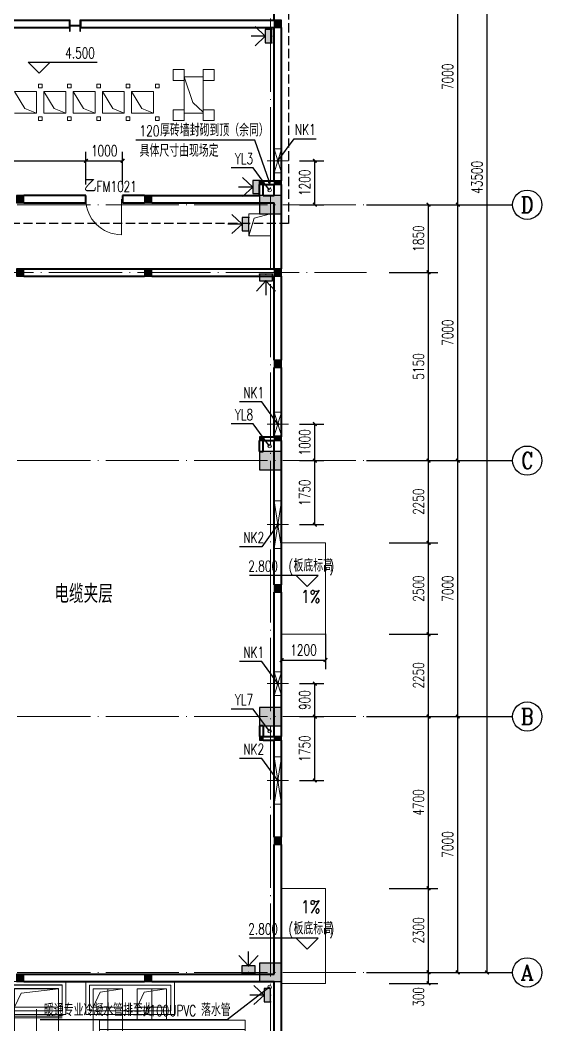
# Model space of a CAD drawing. Extents: x 238398 to 585159, y -66832 to 191977.
# Drawn here: x 462058 to 476326, y 46161 to 73646 of the extents above; entities that cross this region are included whole.
import ezdxf
from ezdxf.enums import TextEntityAlignment as Align

# ---------------------------------------------------------------- set-up
doc = ezdxf.new("R2010")
doc.units = 0
doc.header["$LTSCALE"] = 1000
doc.header["$MEASUREMENT"] = 0
doc.linetypes.add('DASH', pattern=[0.35, 0.25, -0.1])
doc.linetypes.add('DOTE', pattern=[2.42, 2, -0.2, 0.02, -0.2])
doc.layers.get('0').update_dxf_attribs({"color": 8})
doc.layers.get('Defpoints').update_dxf_attribs({"color": 8})
for name, color, linetype in [('-人员定位', 6, 'Continuous'), ('AXIS', 8, 'Continuous'), ('AXIS_TEXT', 8, 'Continuous'), ('COLU', 8, 'Continuous'), ('COLU_HATCH', 8, 'Continuous'), ('DIM_ELEV', 8, 'Continuous'), ('DIM_LEAD', 8, 'Continuous'), ('DIM_SYMB', 8, 'Continuous'), ('GZZ', 8, 'Continuous'), ('PUB_DIM', 8, 'Continuous'), ('WINDOW_TEXT', 8, 'Continuous')]:
    doc.layers.add(name, color=color, linetype=linetype)
for name, color, linetype, lineweight in [('COLUMN', 8, 'Continuous', 30), ('DOTE', 8, 'DOTE', 13), ('PUB_HATCH', 8, 'Continuous', 5), ('PUB_TEXT', 8, 'Continuous', 20), ('WALL', 8, 'Continuous', 40), ('WINDOW', 8, 'Continuous', 18), ('建筑看线', 8, 'Continuous', 18), ('暖通', 8, 'Continuous', 18), ('水', 8, 'Continuous', 18), ('设备层', 8, 'Continuous', 5)]:
    doc.layers.add(name, color=color, linetype=linetype, lineweight=lineweight)
doc.styles.add('_TCH_AXIS', font='complex.shx', dxfattribs={"bigfont": 'gbcbig.shx'})
doc.styles.add('_TCH_DIM', font='SIMPLEX', dxfattribs={"bigfont": 'GBCBIG'})
doc.styles.add('_TCH_DIM_T3', font='SIMPLEX', dxfattribs={"width": 0.705882, "bigfont": 'GBCBIG'})
doc.styles.add('_TCH_WINDOW', font='geditxt.shx', dxfattribs={"bigfont": 'hztxt1.shx'})
doc.styles.add('COMPLEX', font='geditxt.shx')
doc.styles.add('HZTXT', font='geditxt.shx', dxfattribs={"width": 0.8, "bigfont": 'hztxt1.shx'})
doc.dimstyles.new('_TCH_ARCH&&100', dxfattribs={"dimtxt": 297.5, "dimasz": 100, "dimexe": 250, "dimexo": 300, "dimgap": 126.25, "dimtad": 1, "dimdec": 0, "dimzin": 0, "dimdsep": 46, "dimtxsty": '_TCH_DIM_T3', "dimblk": 'ARCHTICK', "dimcen": 0.09, "dimazin": 2, "dimtfac": 1, "dimtdec": 0, "dimtix": 1, "dimtmove": 2, "dimatfit": 3, "dimfxl": 0, "dimtolj": 1, "dimtzin": 0, "dimarcsym": 0})

# ---------------------------------------------------------------- blocks, each defined once
blk = doc.blocks.new('_AXISO')
blk.add_circle((0, 0), 0.5)
at = {"layer": 'AXIS_TEXT', "style": 'COMPLEX', "width": 1.041667}
blk.add_attdef('A', text='', height=0.56, dxfattribs=at).set_placement((-0.25, -0.28), (0.25, -0.28), align=Align.FIT)
blk = doc.blocks.new('_ArchTick')
at = {"color": 0, "linetype": 'ByBlock', "const_width": 0.4}
blk.add_lwpolyline([(-0.5, -0.5), (0.5, 0.5)], dxfattribs=at)
blk = doc.blocks.new('*D559')
at = {"layer": 'AXIS', "color": 0, "lineweight": -2}
for p, q in [((471826, 91096), (475076, 91096)), ((474826, 47596), (474826, 91096)), ((471826, 47596), (475076, 47596))]:
    blk.add_line(p, q, dxfattribs=at)
at = {"layer": 'Defpoints', "color": 0}
for p in [(471526, 91096), (474826, 91096), (471526, 47596)]:
    blk.add_point(p, dxfattribs=at)
at = {"layer": 'AXIS', "color": 0, "lineweight": -2, "xscale": 100, "yscale": 100, "zscale": 100}
for p, rotation in [((474826, 91096), 90), ((474826, 47596), 270)]:
    blk.add_blockref('_ArchTick', p, dxfattribs=dict(at, rotation=rotation))
at = {"layer": 'AXIS', "color": 0, "insert": (474551, 69346), "char_height": 297.5, "attachment_point": 5, "rotation": 90, "style": '_TCH_DIM_T3'}
blk.add_mtext('\\A1;43500', dxfattribs=at)
blk = doc.blocks.new('*D560')
at = {"layer": 'AXIS', "color": 0, "lineweight": -2}
for p, q in [((471826, 54596), (474276, 54596)), ((474026, 47596), (474026, 54596)), ((471826, 47596), (474276, 47596))]:
    blk.add_line(p, q, dxfattribs=at)
at = {"layer": 'Defpoints', "color": 0}
for p in [(471526, 54596), (474026, 54596), (471526, 47596)]:
    blk.add_point(p, dxfattribs=at)
at = {"layer": 'AXIS', "color": 0, "lineweight": -2, "xscale": 100, "yscale": 100, "zscale": 100}
for p, rotation in [((474026, 54596), 90), ((474026, 47596), 270)]:
    blk.add_blockref('_ArchTick', p, dxfattribs=dict(at, rotation=rotation))
at = {"layer": 'AXIS', "color": 0, "insert": (473751, 51096), "char_height": 297.5, "attachment_point": 5, "rotation": 90, "style": '_TCH_DIM_T3'}
blk.add_mtext('\\A1;7000', dxfattribs=at)
blk = doc.blocks.new('*D561')
at = {"layer": 'AXIS', "color": 0, "lineweight": -2}
for p, q in [((471826, 61596), (474276, 61596)), ((474026, 54596), (474026, 61596)), ((471826, 54596), (474276, 54596))]:
    blk.add_line(p, q, dxfattribs=at)
at = {"layer": 'Defpoints', "color": 0}
for p in [(471526, 61596), (474026, 61596), (471526, 54596)]:
    blk.add_point(p, dxfattribs=at)
at = {"layer": 'AXIS', "color": 0, "lineweight": -2, "xscale": 100, "yscale": 100, "zscale": 100}
for p, rotation in [((474026, 61596), 90), ((474026, 54596), 270)]:
    blk.add_blockref('_ArchTick', p, dxfattribs=dict(at, rotation=rotation))
at = {"layer": 'AXIS', "color": 0, "insert": (473751, 58096), "char_height": 297.5, "attachment_point": 5, "rotation": 90, "style": '_TCH_DIM_T3'}
blk.add_mtext('\\A1;7000', dxfattribs=at)
blk = doc.blocks.new('*D562')
at = {"layer": 'AXIS', "color": 0, "lineweight": -2}
for p, q in [((471826, 68596), (474276, 68596)), ((474026, 61596), (474026, 68596)), ((471826, 61596), (474276, 61596))]:
    blk.add_line(p, q, dxfattribs=at)
at = {"layer": 'Defpoints', "color": 0}
for p in [(471526, 68596), (474026, 68596), (471526, 61596)]:
    blk.add_point(p, dxfattribs=at)
at = {"layer": 'AXIS', "color": 0, "lineweight": -2, "xscale": 100, "yscale": 100, "zscale": 100}
for p, rotation in [((474026, 68596), 90), ((474026, 61596), 270)]:
    blk.add_blockref('_ArchTick', p, dxfattribs=dict(at, rotation=rotation))
at = {"layer": 'AXIS', "color": 0, "insert": (473751, 65096), "char_height": 297.5, "attachment_point": 5, "rotation": 90, "style": '_TCH_DIM_T3'}
blk.add_mtext('\\A1;7000', dxfattribs=at)
blk = doc.blocks.new('*D563')
at = {"layer": 'AXIS', "color": 0, "lineweight": -2}
for p, q in [((471826, 75596), (474276, 75596)), ((474026, 68596), (474026, 75596)), ((471826, 68596), (474276, 68596))]:
    blk.add_line(p, q, dxfattribs=at)
at = {"layer": 'Defpoints', "color": 0}
for p in [(471526, 75596), (474026, 75596), (471526, 68596)]:
    blk.add_point(p, dxfattribs=at)
at = {"layer": 'AXIS', "color": 0, "lineweight": -2, "xscale": 100, "yscale": 100, "zscale": 100}
for p, rotation in [((474026, 75596), 90), ((474026, 68596), 270)]:
    blk.add_blockref('_ArchTick', p, dxfattribs=dict(at, rotation=rotation))
at = {"layer": 'AXIS', "color": 0, "insert": (473751, 72096), "char_height": 297.5, "attachment_point": 5, "rotation": 90, "style": '_TCH_DIM_T3'}
blk.add_mtext('\\A1;7000', dxfattribs=at)
blk = doc.blocks.new('432ADFGASFDAS')
at = {"layer": '设备层'}
for p, q in [((493841, -21567), (493841, -20867)), ((493841, -20867), (495241, -20867)), ((494541, -20867), (494741, -20867)), ((495241, -20867), (495241, -21567)), ((496791, -21560), (496791, -20860)), ((496791, -20860), (498191, -20860)), ((498191, -20860), (498191, -21560)), ((493941, -22172), (493941, -20967)), ((493941, -20967), (493941, -21767)), ((495141, -20967), (493941, -20967)), ((494125, -21081), (493941, -21467)), ((495141, -20967), (494125, -21081)), ((495141, -22172), (495141, -20967)), ((495141, -20967), (495141, -21767)), ((496891, -20960), (496891, -21760)), ((498091, -20960), (496891, -20960)), ((497075, -21081), (496891, -21467)), ((498091, -20967), (497075, -21081)), ((498091, -20960), (498091, -21760)), ((499042, -20967), (499042, -22722)), ((499842, -20967), (499042, -20967)), ((499042, -21467), (499229, -21058)), ((499229, -21058), (499842, -20967)), ((499442, -20967), (499442, -22705)), ((499842, -20967), (499842, -22722)), ((500245, -20967), (500245, -21825)), ((501045, -20967), (500245, -20967)), ((500245, -21467), (500432, -21058)), ((500432, -21058), (501045, -20967)), ((500645, -20967), (500645, -21825)), ((501045, -20967), (501045, -21825)), ((493941, -21567), (493841, -21567)), ((493941, -22172), (493941, -21517)), ((494541, -22972), (494541, -21517)), ((495141, -22172), (495141, -21517)), ((495141, -21567), (495241, -21567)), ((496891, -21560), (496791, -21560)), ((498191, -21710), (496791, -21710)), ((496891, -21517), (496891, -22222)), ((497491, -21517), (497491, -22222)), ((498091, -21517), (498091, -22222)), ((498091, -21560), (498191, -21560)), ((492855, -21752), (492855, -24192)), ((495241, -21717), (493841, -21717)), ((495241, -21767), (493841, -21767)), ((496249, -21752), (496249, -24192)), ((498191, -21760), (496791, -21760)), ((499211, -21825), (499211, -22325)), ((499214, -21825), (503199, -21825)), ((501442, -21825), (500642, -21825)), ((501157, -21825), (502157, -21825)), ((503199, -21825), (503199, -22325)), ((492649, -22222), (498191, -22222)), ((492649, -22222), (492649, -23722)), ((493402, -22172), (493277, -22172)), ((493302, -22172), (495702, -22172)), ((493422, -22223), (493479, -22253)), ((495682, -22223), (495625, -22253)), ((495702, -22172), (495827, -22172)), ((498191, -22222), (497441, -22222)), ((498191, -22222), (498191, -23722)), ((499214, -22075), (503199, -22075)), ((493060, -22277), (492718, -22560)), ((493422, -22497), (493479, -22527)), ((493515, -22272), (493577, -22304)), ((495589, -22272), (495527, -22304)), ((495682, -22497), (495625, -22527)), ((496455, -22277), (496112, -22560)), ((499114, -22525), (500714, -22525)), ((499211, -22525), (499211, -22325)), ((499214, -22325), (503199, -22325)), ((499214, -22905), (499214, -22525)), ((499914, -23630), (499914, -22325)), ((499914, -23630), (499914, -22454)), ((500614, -22525), (500614, -22325)), ((500614, -22905), (500614, -22525)), ((501599, -22525), (503199, -22525)), ((501699, -22525), (501699, -22325)), ((501699, -22905), (501699, -22525)), ((502399, -23630), (502399, -22325)), ((503099, -22525), (503099, -22325)), ((503099, -22905), (503099, -22525)), ((492718, -22560), (492649, -23722)), ((493422, -22776), (493479, -22807)), ((493515, -22546), (493577, -22578)), ((495589, -22546), (495527, -22578)), ((495682, -22776), (495625, -22807)), ((496112, -22560), (496044, -23722)), ((498910, -22722), (502704, -22722)), ((498910, -22722), (498910, -23922)), ((499114, -22705), (500714, -22705)), ((499488, -22792), (499521, -22730)), ((499768, -22792), (499800, -22730)), ((500061, -22792), (500029, -22730)), ((500341, -22792), (500308, -22730)), ((501599, -22705), (503199, -22705)), ((501973, -22792), (502006, -22730)), ((502253, -22792), (502285, -22730)), ((502546, -22792), (502514, -22730)), ((502704, -22722), (502704, -23922)), ((502826, -22792), (502793, -22730)), ((493461, -22972), (492316, -22972)), ((492549, -22972), (498191, -22972)), ((493302, -22972), (495802, -22972)), ((493515, -22825), (493577, -22858)), ((493515, -23119), (493577, -23086)), ((495589, -22825), (495527, -22858)), ((495589, -23119), (495527, -23086)), ((495643, -22972), (496789, -22972)), ((499114, -22905), (500714, -22905)), ((499164, -22905), (500664, -22905)), ((499439, -22885), (499469, -22827)), ((499719, -22885), (499749, -22827)), ((500110, -22885), (500080, -22827)), ((500389, -22885), (500359, -22827)), ((501599, -22905), (503199, -22905)), ((501649, -22905), (503149, -22905)), ((501924, -22885), (501954, -22827)), ((502204, -22885), (502234, -22827)), ((502595, -22885), (502565, -22827)), ((502874, -22885), (502844, -22827)), ((493422, -23168), (493479, -23138)), ((495682, -23168), (495625, -23138)), ((499008, -23317), (503309, -23317)), ((499710, -23322), (502604, -23322)), ((493422, -23447), (493479, -23417)), ((493515, -23398), (493577, -23366)), ((495589, -23398), (495527, -23366)), ((495682, -23447), (495625, -23417)), ((492649, -23722), (498191, -23722)), ((493402, -23772), (493277, -23772)), ((493302, -23772), (495702, -23772)), ((493422, -23721), (493479, -23691)), ((493515, -23672), (493577, -23640)), ((495589, -23672), (495527, -23640)), ((495682, -23721), (495625, -23691)), ((495702, -23772), (495827, -23772)), ((498910, -23922), (502704, -23922))]:
    blk.add_line(p, q, dxfattribs=at)
at = {"layer": '设备层', "lineweight": 30}
for p, q in [((493402, -23852), (493402, -22092)), ((493602, -22092), (493602, -23852)), ((493782, -22092), (493782, -23852)), ((495322, -22092), (495322, -23852)), ((495502, -22092), (495502, -23852)), ((495702, -23852), (495702, -22092))]:
    blk.add_line(p, q, dxfattribs=at)
at = {"layer": '设备层'}
for points in [[(493741, -20767), (495341, -20767), (495341, -21667), (493741, -21667)], [(493841, -20867), (495241, -20867), (495241, -21567), (493841, -21567)], [(496691, -20767), (498291, -20767), (498291, -21667), (496691, -21667)], [(496791, -20867), (498191, -20867), (498191, -21567), (496791, -21567)], [(498842, -20767), (501264, -20767), (501267, -21667), (498842, -21667)], [(498942, -20867), (501166, -20867), (501166, -21567), (498942, -21567)], [(493941, -20967), (495141, -20967), (495141, -21467), (493941, -21467)], [(496891, -20967), (498091, -20967), (498091, -21467), (496891, -21467)], [(499042, -20967), (499842, -20967), (499842, -21467), (499042, -21467)], [(500245, -20967), (501045, -20967), (501045, -21467), (500245, -21467)], [(493277, -21867), (493277, -24077), (492432, -24077), (492432, -21867)], [(493060, -22277), (493060, -23668), (492649, -23668), (492649, -22277)], [(496044, -22277), (496044, -23668), (496455, -23668), (496455, -22277)], [(499214, -22905), (499214, -23005), (500614, -23005), (500614, -22905)], [(501699, -22905), (501699, -23005), (503099, -23005), (503099, -22905)], [(500119, -23481), (499710, -23481), (499710, -23164), (500119, -23164)], [(502604, -23481), (502195, -23481), (502195, -23164), (502604, -23164)]]:
    blk.add_lwpolyline(points, close=True, dxfattribs=at)
at = {"layer": '设备层', "lineweight": 30}
blk.add_lwpolyline([(495827, -21867), (495827, -24077), (496672, -24077), (496672, -21867)], close=True, dxfattribs=at)
at = {"layer": '设备层'}
for points in [[(500657, -23630), (499172, -23630), (499172, -23005), (500657, -23005), (500657, -23630)], [(503142, -23630), (501657, -23630), (501657, -23005), (503142, -23005), (503142, -23630)]]:
    blk.add_lwpolyline(points, dxfattribs=at)
for centre in [(493497, -22262), (495607, -22262), (493497, -22536), (495607, -22536), (493497, -22816), (495607, -22816), (499479, -22810), (499758, -22810), (500071, -22810), (500350, -22810), (501964, -22810), (502243, -22810), (502556, -22810), (502835, -22810), (493497, -23128), (495607, -23128), (493497, -23408), (495607, -23408), (493497, -23682), (495607, -23682)]:
    blk.add_circle(centre, 20.2, dxfattribs=at)
blk = doc.blocks.new('432ASDFSAFDAS')
at = {"layer": 'COLU_HATCH'}
h = blk.add_hatch(color=256, dxfattribs=at)
edge = h.paths.add_edge_path()
edge.add_line((484980, 188945), (484980, 189245))
edge.add_line((484980, 189245), (484965, 189245))
edge.add_line((484965, 189245), (484965, 189113))
edge.add_arc((484952, 189113), 13, -90, 0, ccw=False)
edge.add_line((484952, 189100), (484708, 189100))
edge.add_arc((484708, 189113), 13, 180, 270, ccw=False)
edge.add_line((484695, 189113), (484695, 189245))
edge.add_line((484695, 189245), (484680, 189245))
edge.add_line((484680, 189245), (484680, 188945))
edge.add_line((484680, 188945), (484695, 188945))
edge.add_line((484695, 188945), (484695, 189077))
edge.add_arc((484708, 189077), 13, 90, 180, ccw=False)
edge.add_line((484708, 189090), (484952, 189090))
edge.add_arc((484952, 189077), 13, 0, 90, ccw=False)
edge.add_line((484965, 189077), (484965, 188945))
edge.add_line((484965, 188945), (484980, 188945))
at = {"layer": 'COLU'}
blk.add_lwpolyline([(484980, 188945), (484980, 189245), (484965, 189245), (484965, 189113, -0.414214), (484952, 189100), (484708, 189100, -0.414214), (484695, 189113), (484695, 189245), (484680, 189245), (484680, 188945), (484695, 188945), (484695, 189077, -0.414214), (484708, 189090), (484952, 189090, -0.414214), (484965, 189077), (484965, 188945)], format="xyb", close=True, dxfattribs=at)
at = {"layer": '设备层'}
for p, q in [((487520, 187895), (487520, 187595)), ((487520, 187895), (487820, 187895)), ((487820, 187895), (487820, 187595)), ((487820, 187895), (487820, 187595)), ((488340, 187895), (488340, 187595)), ((488340, 187895), (488640, 187895)), ((488640, 187895), (488640, 187595)), ((488640, 187895), (488640, 187595)), ((483830, 187495), (483930, 187495)), ((483830, 187395), (483830, 187495)), ((483930, 187395), (483930, 187495)), ((484630, 187495), (484730, 187495)), ((484630, 187395), (484630, 187495)), ((484730, 187395), (484730, 187495)), ((485430, 187495), (485530, 187495)), ((485430, 187395), (485430, 187495)), ((485530, 187395), (485530, 187495)), ((486230, 187495), (486330, 187495)), ((486230, 187395), (486230, 187495)), ((486330, 187395), (486330, 187495)), ((487030, 187495), (487130, 187495)), ((487030, 187395), (487030, 187495)), ((487130, 187395), (487130, 187495)), ((487520, 187595), (487820, 187595)), ((487520, 187595), (487820, 187595)), ((488057, 186991), (487820, 187695)), ((487820, 187695), (488340, 187695)), ((488340, 187595), (488640, 187595)), ((488340, 187595), (488640, 187595)), ((483780, 187295), (483180, 187295)), ((483780, 187295), (483180, 187295)), ((483462, 186827), (483180, 187295)), ((483780, 186695), (483780, 187295)), ((483780, 186695), (483780, 187295)), ((483830, 187395), (483930, 187395)), ((484580, 187295), (483980, 187295)), ((483980, 187295), (483980, 186695)), ((484580, 187295), (483980, 187295)), ((483980, 187295), (483980, 186695)), ((484262, 186827), (483980, 187295)), ((484580, 186695), (484580, 187295)), ((484580, 186695), (484580, 187295)), ((484630, 187395), (484730, 187395)), ((485380, 187295), (484780, 187295)), ((484780, 187295), (484780, 186695)), ((485380, 187295), (484780, 187295)), ((484780, 187295), (484780, 186695)), ((485062, 186827), (484780, 187295)), ((485380, 186695), (485380, 187295)), ((485380, 186695), (485380, 187295)), ((485430, 187395), (485530, 187395)), ((486180, 187295), (485580, 187295)), ((485580, 187295), (485580, 186695)), ((486180, 187295), (485580, 187295)), ((485580, 187295), (485580, 186695)), ((485862, 186827), (485580, 187295)), ((486180, 186695), (486180, 187295)), ((486180, 186695), (486180, 187295)), ((486230, 187395), (486330, 187395)), ((486980, 187295), (486380, 187295)), ((486380, 187295), (486380, 186695)), ((486980, 187295), (486380, 187295)), ((486380, 187295), (486380, 186695)), ((486662, 186827), (486380, 187295)), ((486980, 186695), (486980, 187295)), ((486980, 186695), (486980, 187295)), ((487030, 187395), (487130, 187395)), ((488340, 186723), (488057, 186991)), ((483180, 186695), (483780, 186695)), ((483180, 186695), (483780, 186695)), ((483780, 186695), (483462, 186827)), ((483980, 186695), (484580, 186695)), ((483980, 186695), (484580, 186695)), ((484580, 186695), (484262, 186827)), ((484780, 186695), (485380, 186695)), ((484780, 186695), (485380, 186695)), ((485380, 186695), (485062, 186827)), ((485580, 186695), (486180, 186695)), ((485580, 186695), (486180, 186695)), ((486180, 186695), (485862, 186827)), ((486380, 186695), (486980, 186695)), ((486380, 186695), (486980, 186695)), ((486980, 186695), (486662, 186827)), ((487520, 186795), (487520, 186495)), ((487520, 186795), (487820, 186795)), ((487820, 186795), (487820, 186495)), ((487820, 186695), (488340, 186695)), ((488340, 186795), (488340, 186495)), ((488340, 186795), (488640, 186795)), ((488640, 186795), (488640, 186495)), ((488640, 186795), (488640, 186495)), ((483830, 186595), (483930, 186595)), ((483830, 186495), (483830, 186595)), ((483830, 186495), (483930, 186495)), ((483930, 186495), (483930, 186595)), ((484630, 186595), (484730, 186595)), ((484630, 186495), (484630, 186595)), ((484630, 186495), (484730, 186495)), ((484730, 186495), (484730, 186595)), ((485430, 186595), (485530, 186595)), ((485430, 186495), (485430, 186595)), ((485430, 186495), (485530, 186495)), ((485530, 186495), (485530, 186595)), ((486230, 186595), (486330, 186595)), ((486230, 186495), (486230, 186595)), ((486230, 186495), (486330, 186495)), ((486330, 186495), (486330, 186595)), ((487030, 186595), (487130, 186595)), ((487030, 186495), (487030, 186595)), ((487030, 186495), (487130, 186495)), ((487130, 186495), (487130, 186595)), ((487520, 186495), (487820, 186495)), ((487520, 186495), (487820, 186495)), ((488340, 186495), (488640, 186495)), ((488340, 186495), (488640, 186495))]:
    blk.add_line(p, q, dxfattribs=at)
at = {"layer": '设备层', "linetype": 'ByBlock'}
for p, q in [((487820, 187695), (487820, 186695)), ((488340, 187695), (488340, 186695))]:
    blk.add_line(p, q, dxfattribs=at)
blk = doc.blocks.new('*D616')
at = {"layer": 'Defpoints', "color": 0}
for p in [(468981, 54595), (469697, 54595), (468981, 52845)]:
    blk.add_point(p, dxfattribs=at)
at = {"layer": 'PUB_DIM', "color": 0, "lineweight": -2}
for p, q in [((469281, 54595), (469947, 54595)), ((469697, 52845), (469697, 54595)), ((469281, 52845), (469947, 52845))]:
    blk.add_line(p, q, dxfattribs=at)
at = {"layer": 'PUB_DIM', "color": 0, "lineweight": -2, "xscale": 100, "yscale": 100, "zscale": 100}
for p, rotation in [((469697, 54595), 90), ((469697, 52845), 270)]:
    blk.add_blockref('_ArchTick', p, dxfattribs=dict(at, rotation=rotation))
at = {"layer": 'PUB_DIM', "color": 0, "insert": (469422, 53720), "char_height": 297.5, "attachment_point": 5, "rotation": 90, "style": '_TCH_DIM_T3'}
blk.add_mtext('\\A1;1750', dxfattribs=at)
blk = doc.blocks.new('*D617')
at = {"layer": 'Defpoints', "color": 0}
for p in [(468981, 55495), (469697, 55495), (468981, 54595)]:
    blk.add_point(p, dxfattribs=at)
at = {"layer": 'PUB_DIM', "color": 0, "lineweight": -2}
for p, q in [((469281, 55495), (469947, 55495)), ((469697, 54595), (469697, 55495)), ((469281, 54595), (469947, 54595))]:
    blk.add_line(p, q, dxfattribs=at)
at = {"layer": 'PUB_DIM', "color": 0, "lineweight": -2, "xscale": 100, "yscale": 100, "zscale": 100}
for p, rotation in [((469697, 55495), 90), ((469697, 54595), 270)]:
    blk.add_blockref('_ArchTick', p, dxfattribs=dict(at, rotation=rotation))
at = {"layer": 'PUB_DIM', "color": 0, "insert": (469422, 55045), "char_height": 297.5, "attachment_point": 5, "rotation": 90, "style": '_TCH_DIM_T3'}
blk.add_mtext('\\A1;900', dxfattribs=at)
blk = doc.blocks.new('*D618')
at = {"layer": 'Defpoints', "color": 0}
for p in [(468981, 61595), (469697, 61595), (468981, 59845)]:
    blk.add_point(p, dxfattribs=at)
at = {"layer": 'PUB_DIM', "color": 0, "lineweight": -2}
for p, q in [((469281, 61595), (469947, 61595)), ((469697, 59845), (469697, 61595)), ((469281, 59845), (469947, 59845))]:
    blk.add_line(p, q, dxfattribs=at)
at = {"layer": 'PUB_DIM', "color": 0, "lineweight": -2, "xscale": 100, "yscale": 100, "zscale": 100}
for p, rotation in [((469697, 61595), 90), ((469697, 59845), 270)]:
    blk.add_blockref('_ArchTick', p, dxfattribs=dict(at, rotation=rotation))
at = {"layer": 'PUB_DIM', "color": 0, "insert": (469422, 60720), "char_height": 297.5, "attachment_point": 5, "rotation": 90, "style": '_TCH_DIM_T3'}
blk.add_mtext('\\A1;1750', dxfattribs=at)
blk = doc.blocks.new('*D619')
at = {"layer": 'Defpoints', "color": 0}
for p in [(468981, 62595), (469697, 62595), (468981, 61595)]:
    blk.add_point(p, dxfattribs=at)
at = {"layer": 'PUB_DIM', "color": 0, "lineweight": -2}
for p, q in [((469281, 62595), (469947, 62595)), ((469697, 61595), (469697, 62595)), ((469281, 61595), (469947, 61595))]:
    blk.add_line(p, q, dxfattribs=at)
at = {"layer": 'PUB_DIM', "color": 0, "lineweight": -2, "xscale": 100, "yscale": 100, "zscale": 100}
for p, rotation in [((469697, 62595), 90), ((469697, 61595), 270)]:
    blk.add_blockref('_ArchTick', p, dxfattribs=dict(at, rotation=rotation))
at = {"layer": 'PUB_DIM', "color": 0, "insert": (469422, 62095), "char_height": 297.5, "attachment_point": 5, "rotation": 90, "style": '_TCH_DIM_T3'}
blk.add_mtext('\\A1;1000', dxfattribs=at)
blk = doc.blocks.new('*D622')
at = {"layer": 'Defpoints', "color": 0}
for p in [(468981, 69795), (469697, 69795), (468981, 68595)]:
    blk.add_point(p, dxfattribs=at)
at = {"layer": 'PUB_DIM', "color": 0, "lineweight": -2}
for p, q in [((469281, 69795), (469947, 69795)), ((469697, 68595), (469697, 69795)), ((469281, 68595), (469947, 68595))]:
    blk.add_line(p, q, dxfattribs=at)
at = {"layer": 'PUB_DIM', "color": 0, "lineweight": -2, "xscale": 100, "yscale": 100, "zscale": 100}
for p, rotation in [((469697, 69795), 90), ((469697, 68595), 270)]:
    blk.add_blockref('_ArchTick', p, dxfattribs=dict(at, rotation=rotation))
at = {"layer": 'PUB_DIM', "color": 0, "insert": (469422, 69195), "char_height": 297.5, "attachment_point": 5, "rotation": 90, "style": '_TCH_DIM_T3'}
blk.add_mtext('\\A1;1200', dxfattribs=at)
blk = doc.blocks.new('*D171')
at = {"layer": 'Defpoints', "color": 0}
for p in [(463858, 69797), (458558, 68846), (463858, 68846)]:
    blk.add_point(p, dxfattribs=at)
at = {"layer": 'PUB_DIM', "color": 0, "lineweight": -2}
for p, q in [((458558, 69146), (458558, 70047)), ((463858, 69146), (463858, 70047)), ((458558, 69797), (463858, 69797))]:
    blk.add_line(p, q, dxfattribs=at)
at = {"layer": 'PUB_DIM', "color": 0, "lineweight": -2, "xscale": 100, "yscale": 100, "zscale": 100, "rotation": 180}
blk.add_blockref('_ArchTick', (458558, 69797), dxfattribs=at)
at = {"layer": 'PUB_DIM', "color": 0, "lineweight": -2, "xscale": 100, "yscale": 100, "zscale": 100}
blk.add_blockref('_ArchTick', (463858, 69797), dxfattribs=at)
at = {"layer": 'PUB_DIM', "color": 0, "insert": (461208, 70072), "char_height": 297.5, "attachment_point": 5, "style": '_TCH_DIM_T3'}
blk.add_mtext('\\A1;5300', dxfattribs=at)
blk = doc.blocks.new('*D172')
at = {"layer": 'Defpoints', "color": 0}
for p in [(464858, 69797), (463858, 68846), (464858, 68846)]:
    blk.add_point(p, dxfattribs=at)
at = {"layer": 'PUB_DIM', "color": 0, "lineweight": -2}
for p, q in [((463858, 69146), (463858, 70047)), ((464858, 69146), (464858, 70047)), ((463858, 69797), (464858, 69797))]:
    blk.add_line(p, q, dxfattribs=at)
at = {"layer": 'PUB_DIM', "color": 0, "lineweight": -2, "xscale": 100, "yscale": 100, "zscale": 100, "rotation": 180}
blk.add_blockref('_ArchTick', (463858, 69797), dxfattribs=at)
at = {"layer": 'PUB_DIM', "color": 0, "lineweight": -2, "xscale": 100, "yscale": 100, "zscale": 100}
blk.add_blockref('_ArchTick', (464858, 69797), dxfattribs=at)
at = {"layer": 'PUB_DIM', "color": 0, "insert": (464358, 70072), "char_height": 297.5, "attachment_point": 5, "style": '_TCH_DIM_T3'}
blk.add_mtext('\\A1;1000', dxfattribs=at)
blk = doc.blocks.new('*D496')
at = {"layer": 'Defpoints', "color": 0}
for p in [(469208, 57154), (470408, 57154), (470408, 56139)]:
    blk.add_point(p, dxfattribs=at)
at = {"layer": 'PUB_DIM', "color": 0, "lineweight": -2}
for p, q in [((469208, 56854), (469208, 55889)), ((470408, 56854), (470408, 55889)), ((469208, 56139), (470408, 56139))]:
    blk.add_line(p, q, dxfattribs=at)
at = {"layer": 'PUB_DIM', "color": 0, "lineweight": -2, "xscale": 100, "yscale": 100, "zscale": 100, "rotation": 180}
blk.add_blockref('_ArchTick', (469208, 56139), dxfattribs=at)
at = {"layer": 'PUB_DIM', "color": 0, "lineweight": -2, "xscale": 100, "yscale": 100, "zscale": 100}
blk.add_blockref('_ArchTick', (470408, 56139), dxfattribs=at)
at = {"layer": 'PUB_DIM', "color": 0, "insert": (469808, 56414), "char_height": 297.5, "attachment_point": 5, "style": '_TCH_DIM_T3'}
blk.add_mtext('\\A1;1200', dxfattribs=at)
blk = doc.blocks.new('*D497')
at = {"layer": 'Defpoints', "color": 0}
for p in [(471846, 68596), (473226, 68596), (471846, 66746)]:
    blk.add_point(p, dxfattribs=at)
at = {"layer": 'PUB_DIM', "color": 0, "lineweight": -2}
for p, q in [((472146, 68596), (473476, 68596)), ((473226, 66746), (473226, 68596)), ((472146, 66746), (473476, 66746))]:
    blk.add_line(p, q, dxfattribs=at)
at = {"layer": 'PUB_DIM', "color": 0, "lineweight": -2, "xscale": 100, "yscale": 100, "zscale": 100}
for p, rotation in [((473226, 68596), 90), ((473226, 66746), 270)]:
    blk.add_blockref('_ArchTick', p, dxfattribs=dict(at, rotation=rotation))
at = {"layer": 'PUB_DIM', "color": 0, "insert": (472951, 67671), "char_height": 297.5, "attachment_point": 5, "rotation": 90, "style": '_TCH_DIM_T3'}
blk.add_mtext('\\A1;1850', dxfattribs=at)
blk = doc.blocks.new('*D498')
at = {"layer": 'Defpoints', "color": 0}
for p in [(471846, 66746), (473226, 66746), (471846, 61596)]:
    blk.add_point(p, dxfattribs=at)
at = {"layer": 'PUB_DIM', "color": 0, "lineweight": -2}
for p, q in [((472146, 66746), (473476, 66746)), ((473226, 61596), (473226, 66746)), ((472146, 61596), (473476, 61596))]:
    blk.add_line(p, q, dxfattribs=at)
at = {"layer": 'PUB_DIM', "color": 0, "lineweight": -2, "xscale": 100, "yscale": 100, "zscale": 100}
for p, rotation in [((473226, 66746), 90), ((473226, 61596), 270)]:
    blk.add_blockref('_ArchTick', p, dxfattribs=dict(at, rotation=rotation))
at = {"layer": 'PUB_DIM', "color": 0, "insert": (472951, 64171), "char_height": 297.5, "attachment_point": 5, "rotation": 90, "style": '_TCH_DIM_T3'}
blk.add_mtext('\\A1;5150', dxfattribs=at)
blk = doc.blocks.new('*D499')
at = {"layer": 'Defpoints', "color": 0}
for p in [(471846, 61596), (473226, 61596), (471846, 59346)]:
    blk.add_point(p, dxfattribs=at)
at = {"layer": 'PUB_DIM', "color": 0, "lineweight": -2}
for p, q in [((472146, 61596), (473476, 61596)), ((473226, 59346), (473226, 61596)), ((472146, 59346), (473476, 59346))]:
    blk.add_line(p, q, dxfattribs=at)
at = {"layer": 'PUB_DIM', "color": 0, "lineweight": -2, "xscale": 100, "yscale": 100, "zscale": 100}
for p, rotation in [((473226, 61596), 90), ((473226, 59346), 270)]:
    blk.add_blockref('_ArchTick', p, dxfattribs=dict(at, rotation=rotation))
at = {"layer": 'PUB_DIM', "color": 0, "insert": (472951, 60471), "char_height": 297.5, "attachment_point": 5, "rotation": 90, "style": '_TCH_DIM_T3'}
blk.add_mtext('\\A1;2250', dxfattribs=at)
blk = doc.blocks.new('*D500')
at = {"layer": 'Defpoints', "color": 0}
for p in [(471846, 59346), (473226, 59346), (471846, 56846)]:
    blk.add_point(p, dxfattribs=at)
at = {"layer": 'PUB_DIM', "color": 0, "lineweight": -2}
for p, q in [((472146, 59346), (473476, 59346)), ((473226, 56846), (473226, 59346)), ((472146, 56846), (473476, 56846))]:
    blk.add_line(p, q, dxfattribs=at)
at = {"layer": 'PUB_DIM', "color": 0, "lineweight": -2, "xscale": 100, "yscale": 100, "zscale": 100}
for p, rotation in [((473226, 59346), 90), ((473226, 56846), 270)]:
    blk.add_blockref('_ArchTick', p, dxfattribs=dict(at, rotation=rotation))
at = {"layer": 'PUB_DIM', "color": 0, "insert": (472951, 58096), "char_height": 297.5, "attachment_point": 5, "rotation": 90, "style": '_TCH_DIM_T3'}
blk.add_mtext('\\A1;2500', dxfattribs=at)
blk = doc.blocks.new('*D501')
at = {"layer": 'Defpoints', "color": 0}
for p in [(471846, 56846), (473226, 56846), (471846, 54596)]:
    blk.add_point(p, dxfattribs=at)
at = {"layer": 'PUB_DIM', "color": 0, "lineweight": -2}
for p, q in [((472146, 56846), (473476, 56846)), ((473226, 54596), (473226, 56846)), ((472146, 54596), (473476, 54596))]:
    blk.add_line(p, q, dxfattribs=at)
at = {"layer": 'PUB_DIM', "color": 0, "lineweight": -2, "xscale": 100, "yscale": 100, "zscale": 100}
for p, rotation in [((473226, 56846), 90), ((473226, 54596), 270)]:
    blk.add_blockref('_ArchTick', p, dxfattribs=dict(at, rotation=rotation))
at = {"layer": 'PUB_DIM', "color": 0, "insert": (472951, 55721), "char_height": 297.5, "attachment_point": 5, "rotation": 90, "style": '_TCH_DIM_T3'}
blk.add_mtext('\\A1;2250', dxfattribs=at)
blk = doc.blocks.new('*D502')
at = {"layer": 'Defpoints', "color": 0}
for p in [(471846, 54596), (473226, 54596), (471846, 49896)]:
    blk.add_point(p, dxfattribs=at)
at = {"layer": 'PUB_DIM', "color": 0, "lineweight": -2}
for p, q in [((472146, 54596), (473476, 54596)), ((473226, 49896), (473226, 54596)), ((472146, 49896), (473476, 49896))]:
    blk.add_line(p, q, dxfattribs=at)
at = {"layer": 'PUB_DIM', "color": 0, "lineweight": -2, "xscale": 100, "yscale": 100, "zscale": 100}
for p, rotation in [((473226, 54596), 90), ((473226, 49896), 270)]:
    blk.add_blockref('_ArchTick', p, dxfattribs=dict(at, rotation=rotation))
at = {"layer": 'PUB_DIM', "color": 0, "insert": (472951, 52246), "char_height": 297.5, "attachment_point": 5, "rotation": 90, "style": '_TCH_DIM_T3'}
blk.add_mtext('\\A1;4700', dxfattribs=at)
blk = doc.blocks.new('*D503')
at = {"layer": 'Defpoints', "color": 0}
for p in [(471846, 49896), (473226, 49896), (471846, 47596)]:
    blk.add_point(p, dxfattribs=at)
at = {"layer": 'PUB_DIM', "color": 0, "lineweight": -2}
for p, q in [((472146, 49896), (473476, 49896)), ((473226, 47596), (473226, 49896)), ((472146, 47596), (473476, 47596))]:
    blk.add_line(p, q, dxfattribs=at)
at = {"layer": 'PUB_DIM', "color": 0, "lineweight": -2, "xscale": 100, "yscale": 100, "zscale": 100}
for p, rotation in [((473226, 49896), 90), ((473226, 47596), 270)]:
    blk.add_blockref('_ArchTick', p, dxfattribs=dict(at, rotation=rotation))
at = {"layer": 'PUB_DIM', "color": 0, "insert": (472951, 48746), "char_height": 297.5, "attachment_point": 5, "rotation": 90, "style": '_TCH_DIM_T3'}
blk.add_mtext('\\A1;2300', dxfattribs=at)
blk = doc.blocks.new('*D504')
at = {"layer": 'Defpoints', "color": 0}
for p in [(471846, 47596), (473226, 47596), (471846, 47296)]:
    blk.add_point(p, dxfattribs=at)
at = {"layer": 'PUB_DIM', "color": 0, "lineweight": -2}
for p, q in [((472146, 47596), (473476, 47596)), ((473226, 47296), (473226, 47596)), ((472146, 47296), (473476, 47296))]:
    blk.add_line(p, q, dxfattribs=at)
at = {"layer": 'PUB_DIM', "color": 0, "lineweight": -2, "xscale": 100, "yscale": 100, "zscale": 100}
for p, rotation in [((473226, 47596), 90), ((473226, 47296), 270)]:
    blk.add_blockref('_ArchTick', p, dxfattribs=dict(at, rotation=rotation))
at = {"layer": 'PUB_DIM', "color": 0, "insert": (472951, 46926), "char_height": 297.5, "attachment_point": 5, "rotation": 90, "style": '_TCH_DIM_T3'}
blk.add_mtext('\\A1;300', dxfattribs=at)
blk = doc.blocks.new('$DorLib2D$00000003')
blk.add_line((0.47, 0), (0.47, 0.97))
at = {"lineweight": 13}
blk.add_arc((0.47, 0), 0.97, 90, 180, dxfattribs=at)
blk = doc.blocks.new('_FZH')
blk.add_lwpolyline([(-0.5, -0.5), (0.5, -0.5), (0.5, 0.5), (-0.5, 0.5)], close=True)
at = {"layer": 'PUB_HATCH'}
blk.add_solid([(-0.5, -0.5), (0.5, -0.5), (-0.5, 0.5), (0.5, 0.5)], dxfattribs=at)
blk = doc.blocks.new('定位基站')
at = {"layer": '-人员定位', "ltscale": 0.01}
h = blk.add_hatch(color=256, dxfattribs=at)
h.dxf.hatch_style = 1
h.paths.add_polyline_path([(406524, 477798), (406524, 477617), (406162, 477617), (406162, 477798)])
at = {"layer": '-人员定位', "color": 6}
for p, q in [((406343, 477798), (406082, 478077)), ((406343, 477798), (406343, 478186)), ((406343, 477798), (406604, 478077)), ((406343, 477995), (406343, 477995)), ((406162, 477798), (406524, 477798)), ((406162, 477617), (406162, 477798)), ((406524, 477798), (406524, 477617)), ((406524, 477617), (406162, 477617))]:
    blk.add_line(p, q, dxfattribs=at)
for p in [(406343, 477798), (406162, 477617), (406343, 477617), (406524, 477617)]:
    blk.add_point(p, dxfattribs=at)
blk = doc.blocks.new('zw2')
at = {"layer": 'PUB_HATCH'}
for points in [[(469208, 68346.1), (469208, 68846.1), (468608, 68846.1), (468608, 68346.1)], [(469208, 61346.1), (469208, 61846.1), (468608, 61846.1), (468608, 61346.1)], [(469208, 54346.1), (469208, 54846.1), (468608, 54846.1), (468608, 54346.1)], [(469208, 47346.1), (469208, 47846.1), (468608, 47846.1), (468608, 47346.1)]]:
    blk.add_hatch(color=256, dxfattribs=at).paths.add_polyline_path(points)
at = {"layer": 'AXIS'}
for p, q in [((471525.6, 68596.1), (475525.6, 68596.1)), ((471525.6, 61596.1), (475525.6, 61596.1)), ((471525.6, 54596.1), (475525.6, 54596.1)), ((471525.6, 47596.1), (475525.6, 47596.1))]:
    blk.add_line(p, q, dxfattribs=at)
at = {"layer": 'COLUMN'}
for p, q in [((469208, 68846.1), (468608, 68846.1)), ((468608, 68846.1), (468608, 68346.1)), ((469208, 68346.1), (469208, 68846.1)), ((468608, 68346.1), (469208, 68346.1)), ((469208, 61846.1), (468608, 61846.1)), ((468608, 61846.1), (468608, 61346.1)), ((469208, 61346.1), (469208, 61846.1)), ((468608, 61346.1), (469208, 61346.1)), ((469208, 54846.1), (468608, 54846.1)), ((468608, 54846.1), (468608, 54346.1)), ((469208, 54346.1), (469208, 54846.1)), ((468608, 54346.1), (469208, 54346.1)), ((469208, 47846.1), (468608, 47846.1)), ((468608, 47846.1), (468608, 47346.1)), ((469208, 47346.1), (469208, 47846.1)), ((468608, 47346.1), (469208, 47346.1))]:
    blk.add_line(p, q, dxfattribs=at)
at = {"layer": 'DOTE'}
for p, q in [((442619.6, 68596.1), (471525.6, 68596.1)), ((442619.6, 61596.1), (471525.6, 61596.1)), ((442619.6, 54596.1), (471525.6, 54596.1))]:
    blk.add_line(p, q, dxfattribs=at)
blk.add_lwpolyline([(468908, 42646.1), (468908, 93144.2)], dxfattribs=at)
at = {"layer": 'AXIS'}
ref = blk.add_blockref('_AXISO', (475925.6, 68596.1), dxfattribs=dict(at, xscale=800, yscale=800, zscale=800))
ref.add_attrib('A', 'D', dxfattribs={"layer": 'AXIS_TEXT', "height": 435.3, "style": '_TCH_AXIS'}).set_placement((475749.4, 68378.5), (476101.8, 68378.5), align=Align.FIT)
ref = blk.add_blockref('_AXISO', (475925.6, 61596.1), dxfattribs=dict(at, xscale=800, yscale=800, zscale=800))
ref.add_attrib('A', 'C', dxfattribs={"layer": 'AXIS_TEXT', "height": 455.7, "style": '_TCH_AXIS'}).set_placement((475762.8, 61368.3), (476088.3, 61368.3), align=Align.FIT)
ref = blk.add_blockref('_AXISO', (475925.6, 54596.1), dxfattribs=dict(at, xscale=800, yscale=800, zscale=800))
ref.add_attrib('A', 'B', dxfattribs={"layer": 'AXIS_TEXT', "height": 435.3, "style": '_TCH_AXIS'}).set_placement((475749.4, 54378.5), (476101.8, 54378.5), align=Align.FIT)
ref = blk.add_blockref('_AXISO', (475925.6, 47596.1), dxfattribs=dict(at, xscale=800, yscale=800, zscale=800))
ref.add_attrib('A', 'A', dxfattribs={"layer": 'AXIS_TEXT', "height": 425.2, "style": '_TCH_AXIS'}).set_placement((475743.4, 47383.6), (476107.8, 47383.6), align=Align.FIT)
for p1, p2, distance, picture, middle in [((471525.6, 47596.1), (471525.6, 91096.1), -3300, '*D559', (474550.6, 69346.1)), ((471525.6, 68596.1), (471525.6, 75596.1), -2500, '*D563', (473750.6, 72096.1)), ((471525.6, 61596.1), (471525.6, 68596.1), -2500, '*D562', (473750.6, 65096.1)), ((471525.6, 54596.1), (471525.6, 61596.1), -2500, '*D561', (473750.6, 58096.1)), ((471525.6, 47596.1), (471525.6, 54596.1), -2500, '*D560', (473750.6, 51096.1))]:
    dim = blk.add_aligned_dim(p1=p1, p2=p2, distance=distance, dimstyle='_TCH_ARCH&&100', dxfattribs=at)
    dim.commit()
    dim.dimension.update_dxf_attribs({"geometry": picture, "text_midpoint": middle})
blk = doc.blocks.new('321SADFASDFADS')
at = {"layer": 'DOTE'}
for points in [[(468980.6, 69795.1), (468396.1, 69795.1)], [(468980.6, 62595.1), (468396.1, 62595.1)], [(468980.6, 59845.1), (468396.1, 59845.1)], [(468980.6, 55495.1), (468396.1, 55495.1)], [(468980.6, 52845.1), (468396.1, 52845.1)]]:
    blk.add_lwpolyline(points, dxfattribs=at)
at = {"layer": '暖通'}
for points in [[(468588.3, 69470.1), (468588.3, 70120.1), (468788.3, 70120.1), (468788.3, 69470.1)], [(468588.3, 62270.1), (468588.3, 62920.1), (468788.3, 62920.1), (468788.3, 62270.1)], [(468588.3, 60495.1), (468588.3, 59195.1), (468788.3, 59195.1), (468788.3, 60495.1)], [(468588.3, 55820.1), (468588.3, 55170.1), (468788.3, 55170.1), (468788.3, 55820.1)], [(468588.3, 53495.1), (468588.3, 52195.1), (468788.3, 52195.1), (468788.3, 53495.1)]]:
    blk.add_lwpolyline(points, close=True, dxfattribs=at)
for points in [[(468588.3, 69470.1), (468788.3, 70120.1)], [(468788.3, 69470.1), (468588.3, 70120.1)], [(468588.3, 62270.1), (468788.3, 62920.1)], [(468788.3, 62270.1), (468588.3, 62920.1)], [(468588.3, 60495.1), (468788.3, 59195.1)], [(468788.3, 60495.1), (468588.3, 59195.1)], [(468588.3, 55820.1), (468788.3, 55170.1)], [(468788.3, 55820.1), (468588.3, 55170.1)], [(468588.3, 53495.1), (468788.3, 52195.1)], [(468788.3, 53495.1), (468588.3, 52195.1)]]:
    blk.add_lwpolyline(points, dxfattribs=at)
at = {"layer": 'PUB_DIM'}
for p1, p2, picture, middle in [((468980.6, 68595.1), (468980.6, 69795.1), '*D622', (469421.8, 69195.1)), ((468980.6, 61595.1), (468980.6, 62595.1), '*D619', (469421.8, 62095.1)), ((468980.6, 59845.1), (468980.6, 61595.1), '*D618', (469421.8, 60720.1)), ((468980.6, 54595.1), (468980.6, 55495.1), '*D617', (469421.8, 55045.1)), ((468980.6, 52845.1), (468980.6, 54595.1), '*D616', (469421.8, 53720.1))]:
    dim = blk.add_aligned_dim(p1=p1, p2=p2, distance=-716.2, dimstyle='_TCH_ARCH&&100', dxfattribs=at)
    dim.commit()
    dim.dimension.update_dxf_attribs({"geometry": picture, "text_midpoint": middle})

msp = doc.modelspace()

# ---------------------------------------------------------------- linework, layer by layer
at = {"layer": 'DIM_ELEV'}
for p, q in [((462581.5, 72192.5), (462281.5, 72492.5)), ((462281.5, 72492.5), (464162.6, 72492.5)), ((462581.5, 72192.5), (462881.5, 72492.5)), ((470210.1, 58456.1), (468329, 58456.1)), ((469910.1, 58156.1), (469610.1, 58456.1)), ((469910.1, 58156.1), (470210.1, 58456.1)), ((470210.1, 48529.2), (468329, 48529.2)), ((469910.1, 48229.2), (469610.1, 48529.2)), ((469910.1, 48229.2), (470210.1, 48529.2))]:
    msp.add_line(p, q, dxfattribs=at)
at = {"layer": 'DIM_LEAD'}
for p, q in [((468475.1, 70362.7), (465220.9, 70362.7)), ((468874.1, 69208.8), (468475.1, 70362.7)), ((469108, 69796.1), (469551.4, 70401.1)), ((469551.4, 70401.1), (470157.4, 70401.1)), ((468434.7, 69601.1), (467828.7, 69601.1)), ((468878, 68996.1), (468434.7, 69601.1)), ((468664.7, 63201.1), (468058.7, 63201.1)), ((469108, 62596.1), (468664.7, 63201.1)), ((468434.7, 62601.1), (467828.7, 62601.1)), ((468878, 61996.1), (468434.7, 62601.1)), ((469108, 59846.1), (468664.7, 59241.2)), ((468664.7, 59241.2), (468058.7, 59241.2)), ((468664.7, 56101.1), (468058.7, 56101.1)), ((469108, 55496.1), (468664.7, 56101.1)), ((468434.7, 54801.1), (467828.7, 54801.1)), ((468878, 54196.1), (468434.7, 54801.1)), ((468664.7, 53451.1), (468058.7, 53451.1)), ((469108, 52846.1), (468664.7, 53451.1)), ((468878, 47196.1), (467719.5, 46298)), ((467719.5, 46298), (462607.8, 46298))]:
    msp.add_line(p, q, dxfattribs=at)
at = {"layer": 'DIM_LEAD', "linetype": 'DASH'}
msp.add_lwpolyline([(452461.9, 73908.1), (469400.3, 73908.1), (469400.3, 68079.4), (452461.9, 68079.4)], close=True, dxfattribs=at)
at = {"layer": 'DIM_LEAD', "const_width": 40}
for points in [[(469096.2, 69780, 1), (469119.9, 69812.3, 1)], [(468880.6, 69189.9, 1), (468867.5, 69227.7, 1)], [(469119.9, 62580, 1), (469096.2, 62612.3, 1)], [(469119.9, 59862.3, 1), (469096.2, 59830, 1)], [(469119.9, 55480, 1), (469096.2, 55512.3, 1)], [(469119.9, 52830, 1), (469096.2, 52862.3, 1)]]:
    msp.add_lwpolyline(points, format="xyb", close=True, dxfattribs=at)
at = {"layer": 'DIM_SYMB'}
for points in [[(469397.3, 57658, 0, 0, 0), (470108, 57658, 80, 0, 0), (470408, 57658, 0, 0, 0)], [(469397.3, 49171.6, 0, 0, 0), (470108, 49171.6, 80, 0, 0), (470408, 49171.6, 0, 0, 0)]]:
    msp.add_lwpolyline(points, format="xyseb", dxfattribs=at)
at = {"layer": 'DOTE', "color": 149}
msp.add_line((455587.1, 66746.1), (471525.6, 66746.1), dxfattribs=at)
at = {"layer": 'DOTE'}
msp.add_line((442619.6, 47596.1), (471525.6, 47596.1), dxfattribs=at)
at = {"layer": 'PUB_HATCH'}
msp.add_lwpolyline([(468308, 67746.1), (468908, 67746.1), (468908, 68346.1), (468308, 68346.1)], close=True, dxfattribs=at)
msp.add_lwpolyline([(468908, 68346.1), (468461.6, 68225.5), (468308, 67746.1)], dxfattribs=at)
at = {"layer": 'WALL'}
for p, q in [((469008, 73646.1), (469008, 78996.1)), ((458708, 73646.1), (463408, 73646.1)), ((458708, 73446.1), (463408, 73446.1)), ((463408, 73646.1), (463408, 73446.1)), ((463708, 73646.1), (469008, 73646.1)), ((463708, 73646.1), (463708, 73446.1)), ((463708, 73446.1), (469008, 73446.1)), ((469008, 69246.1), (469008, 73446.1)), ((469208, 69246.1), (469208, 73446.1)), ((468608, 68846.1), (468608, 69146.1)), ((468708, 69246.1), (469008, 69246.1)), ((468708, 68846.1), (468708, 69146.1)), ((468708, 69146.1), (469008, 69146.1)), ((469008, 68846.1), (469008, 69146.1)), ((469208, 68746.1), (469208, 69146.1)), ((463858, 68846.1), (462158, 68846.1)), ((463858, 68646.1), (463858, 68846.1)), ((465458, 68846.1), (464858, 68846.1)), ((464858, 68846.1), (464858, 68646.1)), ((465658, 68846.1), (468608, 68846.1)), ((468708, 68846.1), (469008, 68846.1)), ((469208, 66846.1), (469208, 68746.1)), ((462158, 68646.1), (463858, 68646.1)), ((464858, 68646.1), (465458, 68646.1)), ((465658, 68646.1), (468650.3, 68646.1)), ((468650.3, 68646.1), (469008, 68646.1)), ((469008, 66846.1), (469008, 68646.1)), ((462158, 66846.1), (465458, 66846.1)), ((465658, 66846.1), (469008, 66846.1)), ((462158, 66646.1), (465458, 66646.1)), ((465658, 66646.1), (469008, 66646.1)), ((469008, 64346.1), (469008, 66646.1)), ((469208, 64346.1), (469208, 66646.1)), ((469008, 62246.1), (469008, 64146.1)), ((469208, 62246.1), (469208, 64146.1)), ((468608, 61846.1), (468608, 62146.1)), ((468708, 62246.1), (469008, 62246.1)), ((468708, 61846.1), (468708, 62146.1)), ((468708, 62146.1), (469008, 62146.1)), ((469008, 58196.1), (469008, 62146.1)), ((469208, 58196.1), (469208, 62146.1)), ((468608, 61846.1), (468708, 61846.1)), ((469008, 54046.1), (469008, 57996.1)), ((469208, 54046.1), (469208, 57996.1)), ((468608, 54346.1), (468608, 54046.1)), ((468708, 54346.1), (468608, 54346.1)), ((468708, 54346.1), (468708, 54046.1)), ((468708, 54046.1), (469008, 54046.1)), ((468708, 53946.1), (469008, 53946.1)), ((469008, 51296.4), (469008, 53946.1)), ((469208, 51296.4), (469208, 53946.1)), ((469008, 47546.1), (469008, 51096.4)), ((469208, 47446.1), (469208, 51096.4)), ((462158, 47546.1), (465458, 47546.1)), ((462158, 47346.1), (465458, 47346.1)), ((465658, 47546.1), (469008, 47546.1)), ((465658, 47346.1), (469008, 47346.1)), ((469008, 43246.1), (469008, 47346.1)), ((469208, 43246.1), (469208, 47446.1))]:
    msp.add_line(p, q, dxfattribs=at)
at = {"layer": '建筑看线'}
for p, q in [((470408, 59346.1), (469208, 59346.1)), ((470408, 56846.1), (470408, 59346.1)), ((469208, 56846.1), (470408, 56846.1)), ((470408, 49896.1), (469208, 49896.1)), ((470408, 47296.1), (470408, 49896.1)), ((469208, 47296.1), (470408, 47296.1))]:
    msp.add_line(p, q, dxfattribs=at)
at = {"layer": '水'}
for centre in [(468878, 68996.1), (468878, 61996.1), (468878, 54196.1), (468878, 47196.1)]:
    msp.add_circle(centre, 50, dxfattribs=at)

# ---------------------------------------------------------------- block references
at = {"layer": '-人员定位', "xscale": -1}
for p, rotation in [((946559.7, 479549), 90), ((946219.7, 475423), 90), ((945925.1, 474408.3), 90), ((62437.5, 544311.2), 180), ((946525.1, 453319.6), 90)]:
    msp.add_blockref('定位基站', p, dxfattribs=dict(at, rotation=rotation))
msp.add_blockref('定位基站', (874646.1, -430020.9), dxfattribs=at)
for name, p in [('zw2', (0, 0)), ('321SADFASDFADS', (419.7, 1.1)), ('432ASDFSAFDAS', (-21272.3, -115599)), ('432ADFGASFDAS', (-34983.9, 68113.2))]:
    msp.add_blockref(name, p)
at = {"layer": 'GZZ'}
for p, xscale, yscale, zscale in [((469108, 73546.1), 200, 200, 200), ((468658, 69196.1), 100, 100, 100), ((469108, 69196.1), 200, 100, 100), ((462058, 68746.1), 200, 200, 200), ((465558, 68746.1), 200, 200, 200), ((462058, 66746.1), 200, 200, 200), ((465558, 66746.1), 200, 200, 200), ((469108, 66746.1), 200, 200, 200), ((469108, 64246.1), 200, 200, 200), ((469108, 58096.1), 200, 200, 200), ((468658, 53996.1), 100, 100, 100), ((469108, 53996.1), 200, 100, 100), ((469108, 51196.4), 200, 200, 200), ((462058, 47446.1), 200, 200, 200), ((465558, 47446.1), 200, 200, 200)]:
    msp.add_blockref('_FZH', p, dxfattribs=dict(at, xscale=xscale, yscale=yscale, zscale=zscale))
at = {"layer": 'GZZ', "xscale": 100, "rotation": 270}
for p, yscale, zscale in [((468658, 62196.1), 100, 100), ((469108, 62196.1), 200, 200)]:
    msp.add_blockref('_FZH', p, dxfattribs=dict(at, yscale=yscale, zscale=zscale))
at = {"layer": 'WINDOW', "xscale": 1000, "yscale": -1000, "zscale": 1000}
msp.add_blockref('$DorLib2D$00000003', (464358, 68746.1), dxfattribs=at)

# ---------------------------------------------------------------- texts
at = {"layer": 'PUB_TEXT'}
for s, height, style, width, p in [('4.500', 297.5, '_TCH_DIM', 0.705882, (463292.6, 72597.5)), ('120', 297.5, '_TCH_DIM', 0.705882, (465325.9, 70467.7)), ('NK1', 297.5, '_TCH_DIM', 0.705882, (469572.4, 70506.1)), ('YL3', 297.5, '_TCH_DIM', 0.705882, (467933.7, 69706.1)), ('NK1', 297.5, '_TCH_DIM', 0.705882, (468163.7, 63306.1)), ('YL8', 297.5, '_TCH_DIM', 0.705882, (467933.7, 62706.1)), ('NK2', 297.5, '_TCH_DIM', 0.705882, (468163.7, 59346.2)), ('2.800', 297.5, '_TCH_DIM', 0.705882, (468299, 58561.1)), ('(', 297.5, '_TCH_DIM', 0.705882, (469395, 58561.1)), (')', 297.5, '_TCH_DIM', 0.705882, (470518, 58561.1)), ('电缆夹层', 500, 'HZTXT', 0.8, (462994.4, 57702.4)), ('1%', 350, 'HZTXT', 0.8, (469739.4, 57704.7)), ('NK1', 297.5, '_TCH_DIM', 0.705882, (468163.7, 56206.1)), ('YL7', 297.5, '_TCH_DIM', 0.705882, (467933.7, 54906.1)), ('NK2', 297.5, '_TCH_DIM', 0.705882, (468163.7, 53556.1)), ('1%', 350, 'HZTXT', 0.8, (469739.4, 49218.2)), ('2.800', 297.5, '_TCH_DIM', 0.705882, (468299, 48634.2)), ('(', 297.5, '_TCH_DIM', 0.705882, (469395, 48634.2)), (')', 297.5, '_TCH_DIM', 0.705882, (470518, 48634.2)), ('%%C100UPVC', 297.5, '_TCH_DIM', 0.705882, (465416, 46403))]:
    msp.add_text(s, height=height, dxfattribs=dict(at, style=style, width=width)).set_placement(p)
at = {"layer": 'PUB_TEXT', "style": '_TCH_DIM'}
for s, height, p in [('厚砖墙封砌到顶（余同）', 337.589, (465885.9, 70467.7)), ('具体尺寸由现场定', 337.59, (465325.9, 69907.7)), ('板底标高', 337.59, (469535, 58561.1)), ('板底标高', 337.59, (469535, 48634.2)), ('暖通专业冷凝水管排至此', 337.589, (462712.8, 46403)), ('落水管', 337.59, (467006, 46403))]:
    msp.add_text(s, height=height, dxfattribs=at).set_placement(p)
at = {"layer": 'WINDOW_TEXT', "style": '_TCH_WINDOW'}
msp.add_text('乙', height=350, dxfattribs=at).set_placement((463801.5, 68946.1))
at = {"layer": 'WINDOW_TEXT', "style": '_TCH_WINDOW', "width": 0.705882}
msp.add_text('FM1021', height=297.5, dxfattribs=at).set_placement((464151.5, 68946.1))

# ---------------------------------------------------------------- dimensions: what is measured, and where the dimension line sits
at = {"layer": 'PUB_DIM'}
for p1, p2, distance, picture, middle in [((458558, 68846.1), (463858, 68846.1), 950.8, '*D171', (461208, 70072)), ((463858, 68846.1), (464858, 68846.1), 950.8, '*D172', (464358, 70072)), ((471846.1, 66746.1), (471846.1, 68596.1), -1379.4, '*D497', (472950.6, 67671.1)), ((471846.1, 61596.1), (471846.1, 66746.1), -1379.4, '*D498', (472950.6, 64171.1)), ((471846.1, 59346.1), (471846.1, 61596.1), -1379.4, '*D499', (472950.6, 60471.1)), ((471846.1, 56846.1), (471846.1, 59346.1), -1379.4, '*D500', (472950.6, 58096.1)), ((469208, 57153.9), (470408, 57153.9), -1015, '*D496', (469808, 56413.9)), ((471846.1, 54596.1), (471846.1, 56846.1), -1379.4, '*D501', (472950.6, 55721.1)), ((471846.1, 49896.1), (471846.1, 54596.1), -1379.4, '*D502', (472950.6, 52246.1)), ((471846.1, 47596.1), (471846.1, 49896.1), -1379.4, '*D503', (472950.6, 48746.1))]:
    dim = msp.add_aligned_dim(p1=p1, p2=p2, distance=distance, dimstyle='_TCH_ARCH&&100', dxfattribs=at)
    dim.commit()
    dim.dimension.update_dxf_attribs({"geometry": picture, "text_midpoint": middle})
dim = msp.add_linear_dim(base=(473225.6, 47596.1), p1=(471846.1, 47296.1), p2=(471846.1, 47596.1), angle=90, dimstyle='_TCH_ARCH&&100', dxfattribs=at)
dim.commit()
dim.dimension.update_dxf_attribs({"geometry": '*D504', "text_midpoint": (472950.6, 46926.1), "dimtype": 129})

doc.saveas('drawing.dxf')
